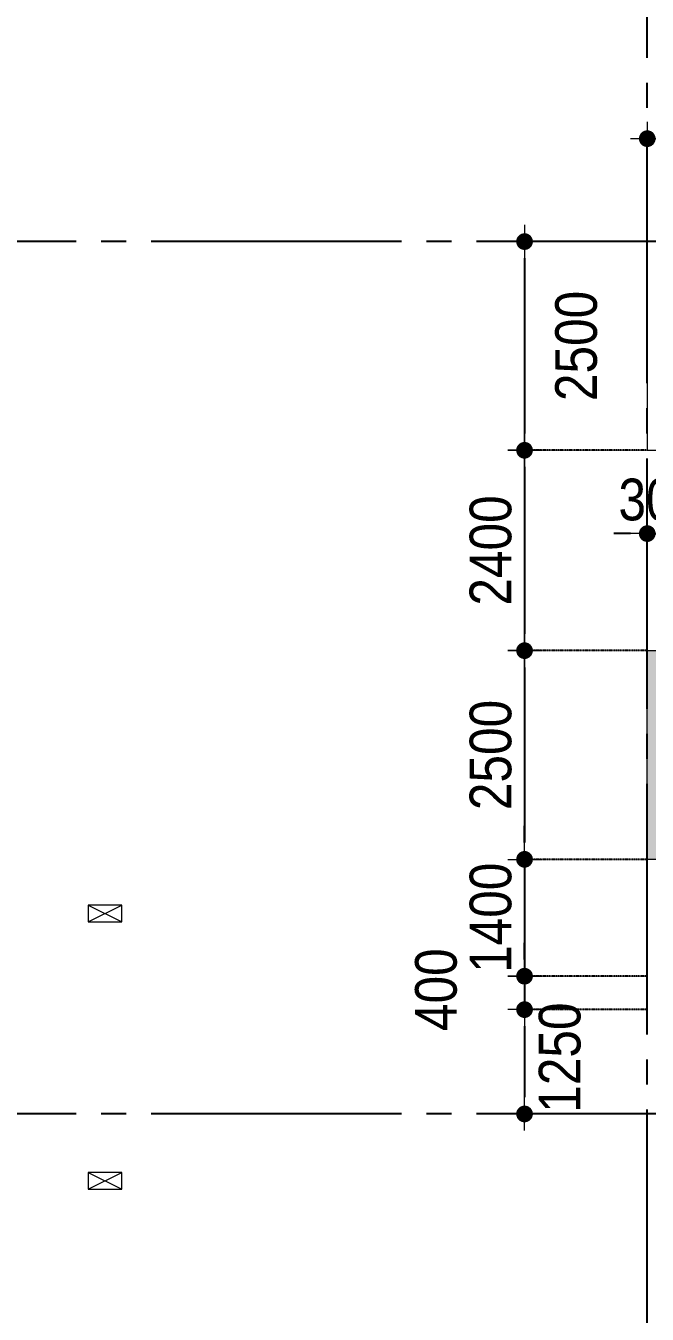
# Model space of a CAD drawing. Header units: millimetres. Extents: x -3973692 to -2843767, y 592734 to 838475.
# Drawn here: x -3543695 to -3536245, y 738182 to 753616 of the extents above; entities that cross this region are included whole.
import ezdxf
from ezdxf.enums import TextEntityAlignment as Align

# ---------------------------------------------------------------- set-up
doc = ezdxf.new("R2010")
doc.units = ezdxf.units.MM
doc.header["$MEASUREMENT"] = 0
doc.header["$PDMODE"] = 3
doc.header["$PDSIZE"] = -20
for name, pattern in [('CHG_XX_Luoi truc$0$MB_Luoi truc$0$Center101', [13, 10, -1, 1, -1]), ('DIVIDE2', [15.875, 6.35, -3.175, 0, -3.175, 0, -3.175]), ('HIDDEN5', [2.8375, 1.25, -1.5875])]:
    doc.linetypes.add(name, pattern=pattern)
doc.layers.get('0').update_dxf_attribs({"lineweight": 9})
doc.layers.get('Defpoints').update_dxf_attribs({"color": 10, "lineweight": 0})
for name, color, linetype, lineweight in [("'S_General_Dim_1", 1, 'Continuous', 18), ("'S_General_Divide_3 Intermediate", 3, 'DIVIDE2', 40), ('CHG_XX_Cot_Tang 1$0$NS-Pier', 150, 'Continuous', 9), ('KTH', 154, 'Continuous', 9)]:
    doc.layers.add(name, color=color, linetype=linetype, lineweight=lineweight)
doc.layers.add('CHG_XX_Luoi truc$0$Grid', color=34, linetype='Continuous')
doc.layers.add('CHG_XX_Luoi truc$0$Grid Line', color=251, linetype='CHG_XX_Luoi truc$0$MB_Luoi truc$0$Center101')
doc.styles.add('arial', font='arial.ttf', dxfattribs={"width": 0.85})
doc.styles.add('CHG_XX_Luoi truc$0$MB_Luoi truc$0$Grid A-F$0$VNI-HelveCB', font='')
doc.styles.get('CHG_XX_Luoi truc$0$MB_Luoi truc$0$Grid A-F$0$VNI-HelveCB').set_extended_font_data('VNI-Helve-Condense', bold=True)
doc.dimstyles.new('200', dxfattribs={"dimscale": 200, "dimtxt": 2.5, "dimasz": 1, "dimexe": 0, "dimexo": 0, "dimgap": 0.75, "dimtad": 1, "dimdec": 0, "dimrnd": 10, "dimzin": 9, "dimdsep": 46, "dimtxsty": 'arial', "dimblk1": 'DIMDOT', "dimblk2": 'DIMDOT', "dimsah": 1, "dimcen": 2, "dimdle": 3, "dimclre": 8, "dimclrt": 2, "dimadec": 0, "dimazin": 0, "dimtfac": 1, "dimtdec": 0, "dimtix": 1, "dimtmove": 2, "dimatfit": 3, "dimldrblk": 'DIMPIJL', "dimfxl": 1, "dimtvp": 1.8, "dimtolj": 1, "dimtzin": 0, "dimarcsym": 0})

# ---------------------------------------------------------------- blocks, each defined once
blk = doc.blocks.new('*U2841')
at = {"layer": 'CHG_XX_Luoi truc$0$Grid Line'}
blk.add_line((0, 0), (0, 608), dxfattribs=at)
at = {"layer": 'CHG_XX_Luoi truc$0$Grid', "lineweight": -2, "style": 'CHG_XX_Luoi truc$0$MB_Luoi truc$0$Grid A-F$0$VNI-HelveCB'}
for tag, p in [('GRIDSUB', (0, 617)), ('GRID', (0, -9))]:
    blk.add_attdef(tag, text='', height=5, dxfattribs=at).set_placement(p, align=Align.MIDDLE)
blk = doc.blocks.new('*U2843')
at = {"layer": 'CHG_XX_Luoi truc$0$Grid Line'}
blk.add_line((0, 0), (0, 438), dxfattribs=at)
at = {"layer": 'CHG_XX_Luoi truc$0$Grid', "lineweight": -2, "style": 'CHG_XX_Luoi truc$0$MB_Luoi truc$0$Grid A-F$0$VNI-HelveCB'}
for tag, p in [('GRIDSUB', (0, 447)), ('GRID', (0, -9))]:
    blk.add_attdef(tag, text='', height=5, dxfattribs=at).set_placement(p, align=Align.MIDDLE)
blk = doc.blocks.new('CHG_XX_Luoi truc')
at = {"layer": 'CHG_XX_Luoi truc$0$Grid', "xscale": 300, "yscale": 300, "zscale": 300}
blk.add_blockref('*U2841', (12250, -12747), dxfattribs=at)
at = {"layer": 'CHG_XX_Luoi truc$0$Grid', "xscale": 300.0000000000013, "yscale": 300.0000000000013, "zscale": 300.0000000000013, "rotation": 90}
for p in [(110703, 141050), (110703, 130600)]:
    blk.add_blockref('*U2843', p, dxfattribs=at)
blk = doc.blocks.new('CHG_XX_Cot_Tang 1')
at = {"layer": 'CHG_XX_Cot_Tang 1$0$NS-Pier'}
h = blk.add_hatch(color=256, dxfattribs=at)
h.dxf.hatch_style = 1
h.paths.add_polyline_path([(16650, 133050), (19850, 133050), (19850, 136150), (19550, 136150), (19550, 133350), (16950, 133350), (16950, 133950), (12550, 133950), (12550, 136150), (12250, 136150), (12250, 133650), (16650, 133650)])
for p, q in [((5550, 133100), (5950, 132900)), ((5550, 132900), (5950, 133100)), ((5550, 129900), (5950, 129700)), ((5550, 129700), (5950, 129900))]:
    blk.add_line(p, q, dxfattribs=at)
for points in [[(19250, 141050), (12250, 141050), (12250, 140750), (12250, 140750), (12250, 138550), (12550, 138550), (12550, 140750), (18950, 140750), (18950, 138550), (19250, 138550), (19250, 140750), (19250, 140750), (19250, 141050)], [(19850, 136150), (19850, 133050), (16650, 133050), (16650, 133650), (12250, 133650), (12250, 136150), (12550, 136150), (12550, 133950), (16950, 133950), (16950, 133350), (19550, 133350), (19550, 136150), (19850, 136150)]]:
    blk.add_lwpolyline(points, dxfattribs=at)
for points in [[(5550, 133100), (5550, 132900), (5950, 132900), (5950, 133100)], [(5550, 129900), (5550, 129700), (5950, 129700), (5950, 129900)]]:
    blk.add_lwpolyline(points, close=True, dxfattribs=at)
blk.add_blockref('CHG_XX_Luoi truc', (0, 0), dxfattribs=at)
blk = doc.blocks.new('DIMDOT')
for p, q in [((0, -1), (0, 1)), ((1, 0), (-1, 0))]:
    blk.add_line(p, q)
at = {"const_width": 0.5}
blk.add_lwpolyline([(-0.25, 0, 1), (0.25, 0, 1)], format="xyb", close=True, dxfattribs=at)
blk = doc.blocks.new('*D2581')
at = {"layer": "'S_General_Dim_1", "color": 8, "linetype": 'HIDDEN5', "lineweight": -2, "transparency": 16777216}
for p, q in [((-3536245, 748531), (-3537716, 748531)), ((-3536245, 746131), (-3537716, 746131))]:
    blk.add_line(p, q, dxfattribs=at)
at = {"layer": "'S_General_Dim_1", "color": 0, "lineweight": -2, "transparency": 16777216}
blk.add_line((-3537716, 748331), (-3537716, 746331), dxfattribs=at)
at = {"layer": 'Defpoints', "color": 0, "transparency": 16777216}
for p in [(-3536245, 748531), (-3537716, 746131), (-3536245, 746131)]:
    blk.add_point(p, dxfattribs=at)
at = {"layer": "'S_General_Dim_1", "color": 0, "lineweight": -2, "transparency": 16777216, "xscale": 200, "yscale": 200, "zscale": 200}
for p, rotation in [((-3537716, 748531), 90), ((-3537716, 746131), 270)]:
    blk.add_blockref('DIMDOT', p, dxfattribs=dict(at, rotation=rotation))
at = {"layer": "'S_General_Dim_1", "color": 2, "transparency": 16777216, "insert": (-3538121, 747331), "char_height": 500, "attachment_point": 5, "rotation": 90, "style": 'arial'}
blk.add_mtext('\\A1;2400', dxfattribs=at)
blk = doc.blocks.new('DIMPIJL')
at = {"linetype": 'ByBlock'}
blk.add_solid([(-2.5, 0.417), (-2.5, -0.417), (0, 0)], dxfattribs=at)
blk = doc.blocks.new('*D2582')
at = {"layer": "'S_General_Dim_1", "color": 8, "linetype": 'HIDDEN5', "lineweight": -2, "transparency": 16777216}
for p, q in [((-3536245, 746131), (-3537716, 746131)), ((-3536245, 743631), (-3537716, 743631))]:
    blk.add_line(p, q, dxfattribs=at)
at = {"layer": "'S_General_Dim_1", "color": 0, "lineweight": -2, "transparency": 16777216}
blk.add_line((-3537716, 745931), (-3537716, 743831), dxfattribs=at)
at = {"layer": 'Defpoints', "color": 0, "transparency": 16777216}
for p in [(-3536245, 746131), (-3537716, 743631), (-3536245, 743631)]:
    blk.add_point(p, dxfattribs=at)
at = {"layer": "'S_General_Dim_1", "color": 0, "lineweight": -2, "transparency": 16777216, "xscale": 200, "yscale": 200, "zscale": 200}
for p, rotation in [((-3537716, 746131), 90), ((-3537716, 743631), 270)]:
    blk.add_blockref('DIMDOT', p, dxfattribs=dict(at, rotation=rotation))
at = {"layer": "'S_General_Dim_1", "color": 2, "transparency": 16777216, "insert": (-3538121, 744881), "char_height": 500, "attachment_point": 5, "rotation": 90, "style": 'arial'}
blk.add_mtext('\\A1;2500', dxfattribs=at)
blk = doc.blocks.new('*D2583')
at = {"layer": "'S_General_Dim_1", "color": 0, "lineweight": -2, "transparency": 16777216}
for p, q in [((-3537716, 743831), (-3537716, 744031)), ((-3537716, 743631), (-3537716, 742231)), ((-3537716, 742031), (-3537716, 741831))]:
    blk.add_line(p, q, dxfattribs=at)
at = {"layer": "'S_General_Dim_1", "color": 8, "linetype": 'HIDDEN5', "lineweight": -2, "transparency": 16777216}
for p, q in [((-3536245, 743631), (-3537716, 743631)), ((-3536245, 742231), (-3537716, 742231))]:
    blk.add_line(p, q, dxfattribs=at)
at = {"layer": 'Defpoints', "color": 0, "transparency": 16777216}
for p in [(-3536245, 743631), (-3537716, 742231), (-3536245, 742231)]:
    blk.add_point(p, dxfattribs=at)
at = {"layer": "'S_General_Dim_1", "color": 0, "lineweight": -2, "transparency": 16777216, "xscale": 200, "yscale": 200, "zscale": 200}
for p, rotation in [((-3537716, 743631), 270), ((-3537716, 742231), 90)]:
    blk.add_blockref('DIMDOT', p, dxfattribs=dict(at, rotation=rotation))
at = {"layer": "'S_General_Dim_1", "color": 2, "transparency": 16777216, "insert": (-3538121, 742931), "char_height": 500, "attachment_point": 5, "rotation": 90, "style": 'arial'}
blk.add_mtext('\\A1;1400', dxfattribs=at)
blk = doc.blocks.new('*D2584')
at = {"layer": "'S_General_Dim_1", "color": 0, "lineweight": -2, "transparency": 16777216}
for p, q in [((-3537716, 742431), (-3537716, 742631)), ((-3537716, 742231), (-3537716, 741831)), ((-3537716, 741631), (-3537716, 741431))]:
    blk.add_line(p, q, dxfattribs=at)
at = {"layer": "'S_General_Dim_1", "color": 8, "linetype": 'HIDDEN5', "lineweight": -2, "transparency": 16777216}
for p, q in [((-3536245, 742231), (-3537716, 742231)), ((-3536245, 741831), (-3537716, 741831))]:
    blk.add_line(p, q, dxfattribs=at)
at = {"layer": 'Defpoints', "color": 0, "transparency": 16777216}
for p in [(-3536245, 742231), (-3537716, 741831), (-3536245, 741831)]:
    blk.add_point(p, dxfattribs=at)
at = {"layer": "'S_General_Dim_1", "color": 0, "lineweight": -2, "transparency": 16777216, "xscale": 200, "yscale": 200, "zscale": 200}
for p, rotation in [((-3537716, 742231), 270), ((-3537716, 741831), 90)]:
    blk.add_blockref('DIMDOT', p, dxfattribs=dict(at, rotation=rotation))
at = {"layer": "'S_General_Dim_1", "color": 2, "transparency": 16777216, "insert": (-3538775, 742070), "char_height": 500, "attachment_point": 5, "rotation": 90, "style": 'arial'}
blk.add_mtext('\\A1;400', dxfattribs=at)
blk = doc.blocks.new('*D2585')
at = {"layer": "'S_General_Dim_1", "color": 8, "linetype": 'HIDDEN5', "lineweight": -2, "transparency": 16777216}
for p, q in [((-3536245, 741831), (-3537716, 741831)), ((-3536245, 740581), (-3537716, 740581))]:
    blk.add_line(p, q, dxfattribs=at)
at = {"layer": "'S_General_Dim_1", "color": 0, "lineweight": -2, "transparency": 16777216}
blk.add_line((-3537716, 741631), (-3537716, 740781), dxfattribs=at)
at = {"layer": 'Defpoints', "color": 0, "transparency": 16777216}
for p in [(-3536245, 741831), (-3537716, 740581), (-3536245, 740581)]:
    blk.add_point(p, dxfattribs=at)
at = {"layer": "'S_General_Dim_1", "color": 0, "lineweight": -2, "transparency": 16777216, "xscale": 200, "yscale": 200, "zscale": 200}
for p, rotation in [((-3537716, 741831), 90), ((-3537716, 740581), 270)]:
    blk.add_blockref('DIMDOT', p, dxfattribs=dict(at, rotation=rotation))
at = {"layer": "'S_General_Dim_1", "color": 2, "transparency": 16777216, "insert": (-3537292, 741256), "char_height": 500, "attachment_point": 5, "rotation": 90, "style": 'arial'}
blk.add_mtext('\\A1;1250', dxfattribs=at)
blk = doc.blocks.new('*D2586')
at = {"layer": "'S_General_Dim_1", "color": 8, "linetype": 'HIDDEN5', "lineweight": -2, "transparency": 16777216}
for p, q in [((-3536245, 751031), (-3537716, 751031)), ((-3536245, 748531), (-3537716, 748531))]:
    blk.add_line(p, q, dxfattribs=at)
at = {"layer": "'S_General_Dim_1", "color": 0, "lineweight": -2, "transparency": 16777216}
blk.add_line((-3537716, 750831), (-3537716, 748731), dxfattribs=at)
at = {"layer": 'Defpoints', "color": 0, "transparency": 16777216}
for p in [(-3536245, 751031), (-3537716, 748531), (-3536245, 748531)]:
    blk.add_point(p, dxfattribs=at)
at = {"layer": "'S_General_Dim_1", "color": 0, "lineweight": -2, "transparency": 16777216, "xscale": 200, "yscale": 200, "zscale": 200}
for p, rotation in [((-3537716, 751031), 90), ((-3537716, 748531), 270)]:
    blk.add_blockref('DIMDOT', p, dxfattribs=dict(at, rotation=rotation))
at = {"layer": "'S_General_Dim_1", "color": 2, "transparency": 16777216, "insert": (-3537095, 749781), "char_height": 500, "attachment_point": 5, "rotation": 90, "style": 'arial'}
blk.add_mtext('\\A1;2500', dxfattribs=at)
blk = doc.blocks.new('*D2587')
at = {"layer": "'S_General_Dim_1", "color": 0, "lineweight": -2, "transparency": 16777216}
for p, q in [((-3536445, 747533), (-3536645, 747533)), ((-3536245, 747533), (-3535945, 747533)), ((-3535745, 747533), (-3535545, 747533))]:
    blk.add_line(p, q, dxfattribs=at)
at = {"layer": "'S_General_Dim_1", "color": 8, "linetype": 'HIDDEN5', "lineweight": -2, "transparency": 16777216}
for p, q in [((-3536245, 746300), (-3536245, 747533)), ((-3535945, 746300), (-3535945, 747533))]:
    blk.add_line(p, q, dxfattribs=at)
at = {"layer": 'Defpoints', "color": 0, "transparency": 16777216}
for p in [(-3535945, 747533), (-3536245, 746300), (-3535945, 746300)]:
    blk.add_point(p, dxfattribs=at)
at = {"layer": "'S_General_Dim_1", "color": 0, "lineweight": -2, "transparency": 16777216, "xscale": 200, "yscale": 200, "zscale": 200}
blk.add_blockref('DIMDOT', (-3536245, 747533), dxfattribs=at)
at = {"layer": "'S_General_Dim_1", "color": 0, "lineweight": -2, "transparency": 16777216, "xscale": 200, "yscale": 200, "zscale": 200, "rotation": 180}
blk.add_blockref('DIMDOT', (-3535945, 747533), dxfattribs=at)
at = {"layer": "'S_General_Dim_1", "color": 2, "transparency": 16777216, "insert": (-3536095, 747938), "char_height": 500, "attachment_point": 5, "style": 'arial'}
blk.add_mtext('\\A1;300', dxfattribs=at)
blk = doc.blocks.new('*D2646')
at = {"layer": 'Defpoints', "color": 0, "transparency": 16777216}
for p in [(-3529245, 752264), (-3536245, 750164), (-3529245, 750164)]:
    blk.add_point(p, dxfattribs=at)
at = {"layer": 'KTH', "color": 8, "linetype": 'HIDDEN5', "lineweight": -2, "transparency": 16777216}
for p, q in [((-3536245, 750164), (-3536245, 752264)), ((-3529245, 750164), (-3529245, 752264))]:
    blk.add_line(p, q, dxfattribs=at)
at = {"layer": 'KTH', "color": 0, "lineweight": -2, "transparency": 16777216}
blk.add_line((-3536045, 752264), (-3529445, 752264), dxfattribs=at)
at = {"layer": 'KTH', "color": 0, "lineweight": -2, "transparency": 16777216, "xscale": 200, "yscale": 200, "zscale": 200, "rotation": 180}
blk.add_blockref('DIMDOT', (-3536245, 752264), dxfattribs=at)
at = {"layer": 'KTH', "color": 0, "lineweight": -2, "transparency": 16777216, "xscale": 200, "yscale": 200, "zscale": 200}
blk.add_blockref('DIMDOT', (-3529245, 752264), dxfattribs=at)
at = {"layer": 'KTH', "color": 2, "transparency": 16777216, "insert": (-3532745, 752670), "char_height": 500, "attachment_point": 5, "style": 'arial'}
blk.add_mtext('\\A1;7000', dxfattribs=at)

msp = doc.modelspace()

# ---------------------------------------------------------------- block references
at = {"layer": "'S_General_Divide_3 Intermediate"}
msp.add_blockref('CHG_XX_Cot_Tang 1', (-3548495.2, 609981), dxfattribs=at)

# ---------------------------------------------------------------- dimensions: what is measured, and where the dimension line sits
at = {"layer": "'S_General_Dim_1"}
for base, p1, p2, picture, middle in [((-3537715.9, 748531), (-3536245.2, 751031), (-3536245.2, 748531), '*D2586', (-3537094.5, 749781)), ((-3537715.9, 741831), (-3536245.2, 742231), (-3536245.2, 741831), '*D2584', (-3538775.3, 742069.9)), ((-3537715.9, 740581), (-3536245.2, 741831), (-3536245.2, 740581), '*D2585', (-3537292.1, 741256))]:
    dim = msp.add_linear_dim(base=base, p1=p1, p2=p2, angle=90, dimstyle='200', dxfattribs=at)
    dim.commit()
    dim.dimension.update_dxf_attribs({"geometry": picture, "text_midpoint": middle, "dimtype": 160})
for base, p1, p2, picture, middle in [((-3537715.9, 746131), (-3536245.2, 748531), (-3536245.2, 746131), '*D2581', (-3538121.2, 747331)), ((-3537715.9, 743631), (-3536245.2, 746131), (-3536245.2, 743631), '*D2582', (-3538121.2, 744881)), ((-3537715.9, 742231), (-3536245.2, 743631), (-3536245.2, 742231), '*D2583', (-3538121.2, 742931))]:
    dim = msp.add_linear_dim(base=base, p1=p1, p2=p2, angle=90, dimstyle='200', dxfattribs=at)
    dim.commit()
    dim.dimension.update_dxf_attribs({"geometry": picture, "text_midpoint": middle})
dim = msp.add_linear_dim(base=(-3535945.2, 747533), p1=(-3536245.2, 746299.6), p2=(-3535945.2, 746299.6), dimstyle='200', dxfattribs=at)
dim.commit()
dim.dimension.update_dxf_attribs({"geometry": '*D2587', "text_midpoint": (-3536095.2, 747938.5)})
at = {"layer": 'KTH'}
dim = msp.add_linear_dim(base=(-3529245.2, 752264.4), p1=(-3536245.2, 750164.4), p2=(-3529245.2, 750164.4), dimstyle='200', dxfattribs=at)
dim.commit()
dim.dimension.update_dxf_attribs({"geometry": '*D2646', "text_midpoint": (-3532745.2, 752669.7)})

doc.saveas('drawing.dxf')
